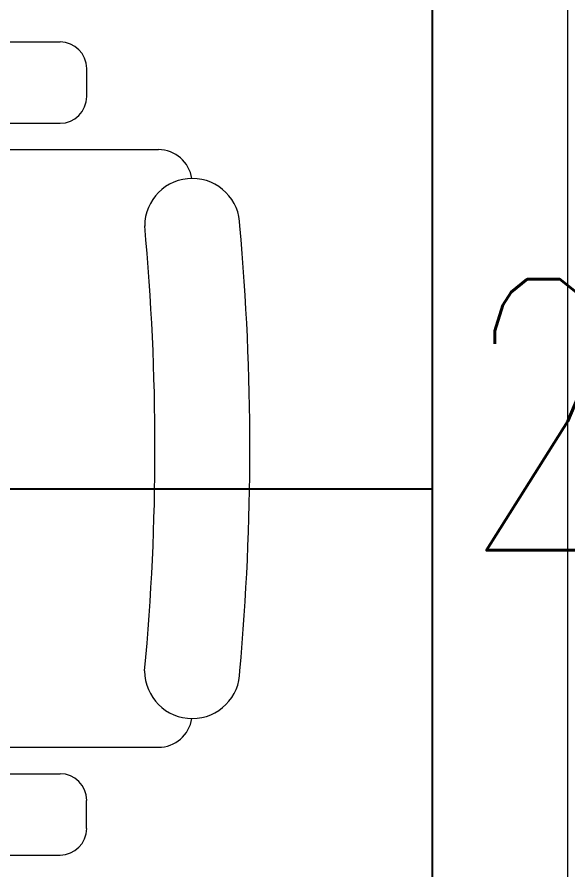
# Model space of a CAD drawing. Extents: x -178977 to 231842, y -29287 to 19916.
# Drawn here: x 12800 to 13206, y 7229 to 7858 of the extents above; entities that cross this region are included whole.
import ezdxf
from ezdxf.enums import TextEntityAlignment as Align

# ---------------------------------------------------------------- set-up
doc = ezdxf.new("R2010")
doc.units = 0
doc.header["$LTSCALE"] = 0.25
doc.linetypes.add('DASHDOT', pattern=[25.4, 12.7, -6.35, 0, -6.35])
for name, color, linetype in [('01-First Floor-FUR$0$FALSE CEILING', 251, 'Continuous'), ('E-POWR-IDEN', 101, 'Continuous'), ('e-powr-swch @ 100', 191, 'Continuous')]:
    doc.layers.add(name, color=color, linetype=linetype)
for name, color, linetype, lineweight in [('01-First Floor-FUR$0$LOADING', 253, 'Continuous', 5), ('01-First Floor-FUR$0$Walls', 251, 'Continuous', 5), ('E-LITE-CLNG-CNDT', 6, 'DASHDOT', 35), ('E-POWR-CIRC-NUMB', 6, 'Continuous', 25), ('E-POWR-CTRL-NUMB', 6, 'Continuous', 25)]:
    doc.layers.add(name, color=color, linetype=linetype, lineweight=lineweight)
doc.styles.add('DC_SIMPLEX', font='SIMPLEX.shx', dxfattribs={"width": 0.7})

# ---------------------------------------------------------------- blocks, each defined once
blk = doc.blocks.new('01-First Floor-FUR$0$GF21018-P')
at = {"color": 0}
for p, q in [((-0.2207, 0.47563), (-0.2207, 0.0675)), ((0.22049, 0.47563), (0.22049, 0.0675)), ((-0.30021, 0.32259), (-0.30021, 0.14)), ((-0.24021, 0.32259), (-0.24021, 0.14)), ((0.24001, 0.32259), (0.24001, 0.14)), ((0.30001, 0.32259), (0.30001, 0.14)), ((-0.2806, 0.12039), (-0.25983, 0.12039)), ((0.25963, 0.12039), (0.2804, 0.12039))]:
    blk.add_line(p, q, dxfattribs=at)
for centre, radius, start, end in [((-0.2806, 0.14), 0.01962, 180, 270), ((-0.25983, 0.14), 0.01962, 270, 360), ((0.25963, 0.14), 0.01962, 180, 270), ((0.2804, 0.14), 0.01962, 270, 0), ((-0.16429, 0.0425), 0.03511, 90, 270), ((0, 1.84674), 1.77674, 264.69456, 275.30527), ((0.16409, 0.0425), 0.03511, 270, 90), ((-0.1957, 0.0675), 0.025, 180, 261.47208), ((0.19549, 0.0675), 0.025, 278.52792, 360), ((0, 1.83136), 1.83136, 264.85322, 275.14698)]:
    blk.add_arc(centre, radius, start, end, dxfattribs=at)
blk = doc.blocks.new('01-First Floor-FUR')
at = {"layer": '01-First Floor-FUR$0$FALSE CEILING', "linetype": 'Continuous'}
blk.add_line((8396.44, 7510), (13106, 7510), dxfattribs=at)
at = {"layer": '01-First Floor-FUR$0$FALSE CEILING'}
blk.add_lwpolyline([(13106, 8553.52), (8396.44, 8553.52), (8396.44, 5110), (13106, 5110)], close=True, dxfattribs=at)
at = {"layer": '01-First Floor-FUR$0$Walls'}
for p, q in [((13106, 6190), (13106, 8553.52)), ((13206, 6190), (13206, 8551.56))]:
    blk.add_line(p, q, dxfattribs=at)
at = {"layer": '01-First Floor-FUR$0$LOADING', "extrusion": (7.77426e-06, -2.24021e-05, 1), "xscale": 1000, "yscale": 1000, "zscale": 1000, "rotation": 89.9985892449479}
blk.add_blockref('01-First Floor-FUR$0$GF21018-P', (12971.38, 7539.92, -0.19), dxfattribs=at)
blk = doc.blocks.new('*U128')
at = {"layer": 'E-POWR-CIRC-NUMB', "style": 'DC_SIMPLEX', "width": 0.7, "flags": 8}
blk.add_attdef('CIRCUIT', (4.2332, 3.6884), '', height=2, rotation=360, dxfattribs=at)
at = {"layer": 'E-POWR-CTRL-NUMB', "style": 'DC_SIMPLEX', "width": 0.7, "flags": 8}
blk.add_attdef('AMPER', text='', height=2, rotation=360, dxfattribs=at).set_placement((4.2332, 1.25), align=Align.MIDDLE_LEFT)
at = {"layer": 'E-POWR-IDEN', "style": 'DC_SIMPLEX', "width": 0.7, "flags": 8}
blk.add_attdef('TYPE', text='', height=1.8, rotation=180, dxfattribs=at).set_placement((0, -1.25), align=Align.MIDDLE_CENTER)

msp = doc.modelspace()

# ---------------------------------------------------------------- block references
at = {"layer": 'E-LITE-CLNG-CNDT'}
msp.add_blockref('01-First Floor-FUR', (0, 0), dxfattribs=at)
at = {"layer": 'e-powr-swch @ 100'}
ref = msp.add_blockref('*U128', (13863.12, 8050.2, -0.1), dxfattribs=dict(at, xscale=100, yscale=100, zscale=100))
ref.add_attrib('AMPER', '2x20A', dxfattribs={"layer": 'E-POWR-CTRL-NUMB', "height": 200, "rotation": 360, "style": 'DC_SIMPLEX', "width": 0.7, "flags": 8}).set_placement((13128.04, 7564.7, -0.1), align=Align.MIDDLE_LEFT)

doc.saveas('drawing.dxf')
